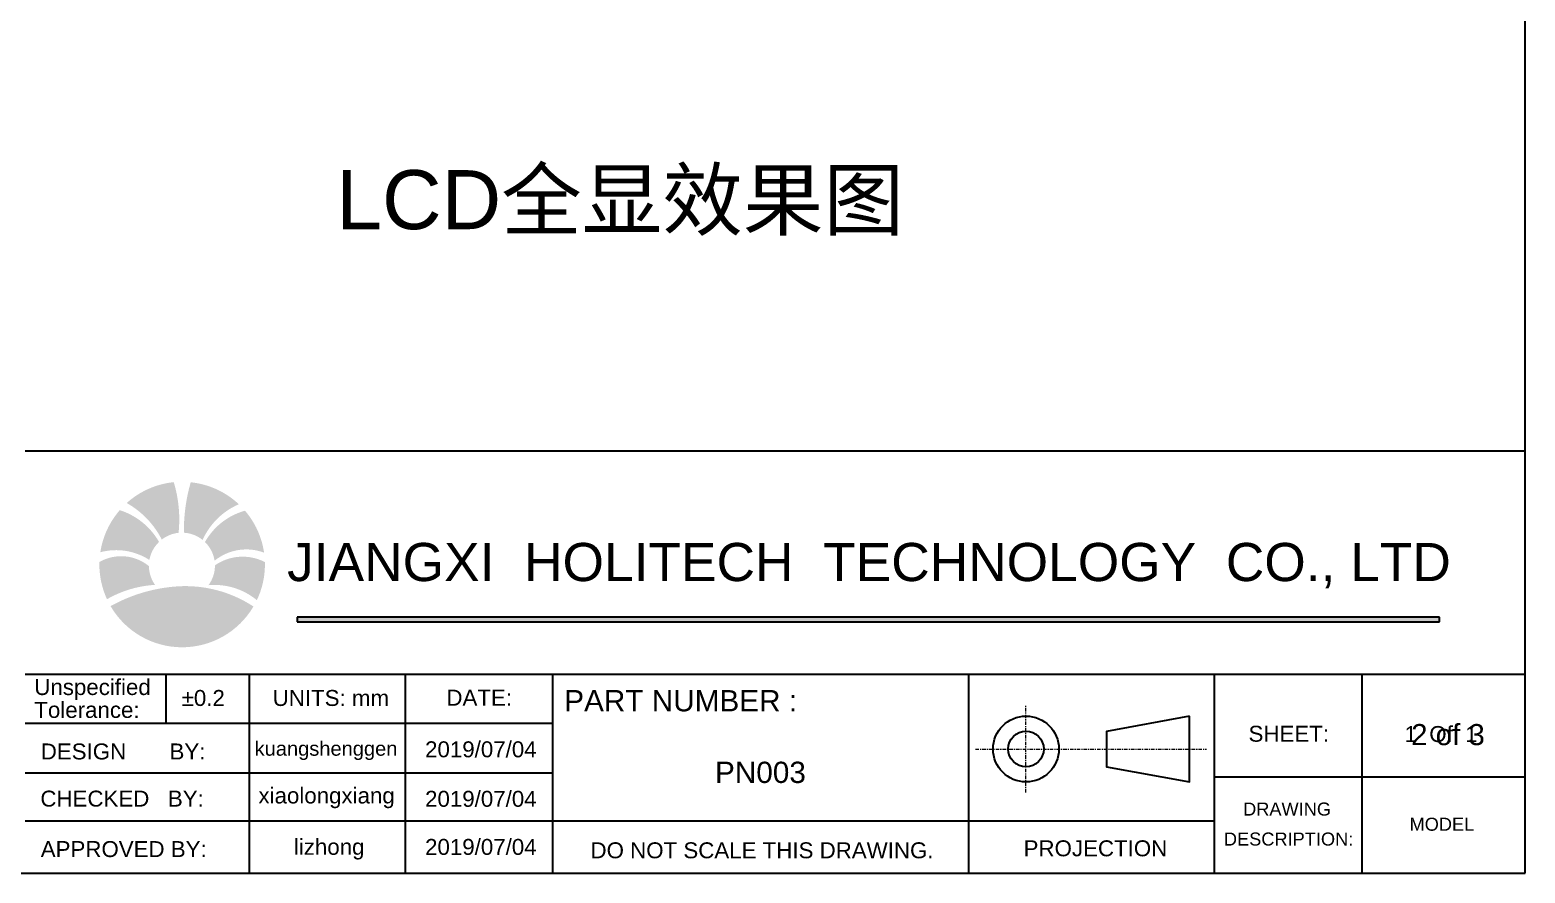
# Model space of a CAD drawing. Header units: millimetres. Extents: x 1946 to 4611, y 2266 to 2855.
# Drawn here: x 3051.3 to 3191.5, y 2598 to 2677.1 of the extents above; entities that cross this region are included whole.
import ezdxf
from ezdxf.enums import TextEntityAlignment as Align

# ---------------------------------------------------------------- set-up
doc = ezdxf.new("R2010")
doc.units = ezdxf.units.MM
doc.linetypes.add('CENTER', pattern=[0.6, 0.375, -0.075, 0.075, -0.075])
doc.layers.add('CENTER LINE', color=1, linetype='CENTER', lineweight=15)
doc.layers.add('TEXT', color=7, linetype='Continuous', lineweight=30)
doc.layers.add('Dim', color=4, linetype='Continuous')
doc.layers.add('title', color=7, linetype='Continuous')
doc.styles.add('Arial', font='arial.ttf')
doc.styles.add('title', font='arial.ttf', dxfattribs={"width": 0.8, "height": 5})

# ---------------------------------------------------------------- blocks, each defined once
blk = doc.blocks.new('A$C6D9B0F57')
at = {"layer": 'Dim'}
blk.add_hatch(color=1, dxfattribs=at).paths.add_polyline_path([(167.57, 26.57), (287.98, 26.57), (287.98, 27.05), (167.57, 27.05)])
at = {"layer": 'TEXT'}
h = blk.add_hatch(color=126, dxfattribs=at)
h.set_gradient(color1=(24, 121, 93), color2=(7, 105, 15), tint=1)
h.paths.add_polyline_path([(162.96, 28.17, 0.164265), (154.91, 30.29, 0.110678), (147.9, 28.21, 0.573389)])
h.paths.add_polyline_path([(164.17, 32.6, 0.007615), (164.16, 32.86, 0.277023), (158.9, 32.51, -0.161911), (158.22, 30.42, -0.197285), (163.32, 28.84, 0.111824)])
h.paths.add_polyline_path([(162.07, 38.27, 0.200061), (157.85, 34.97, -0.162967), (158.86, 33, -0.266454), (164.08, 33.85, 0.141922)])
h.paths.add_polyline_path([(161.42, 38.95, 0.164142), (156.35, 41.27, 0.074223), (155.63, 35.95, -0.155454), (157.6, 35.19, -0.187681)])
h.paths.add_polyline_path([(154.56, 41.28, 0.159419), (149.6, 39.08, -0.14707), (153.3, 35.23, -0.139846), (155.07, 35.94, 0.099615)])
h.paths.add_polyline_path([(148.87, 38.33, 0.142989), (146.82, 33.89, -0.212761), (151.99, 33.08, -0.159202), (153.01, 34.98, 0.186633)])
h.paths.add_polyline_path([(151.94, 32.43, 0.311813), (146.72, 32.86, 0.007553), (146.72, 32.6, 0.108611), (147.52, 28.94, -0.116445), (152.59, 30.45, -0.153208)])
at = {"layer": 'CENTER LINE', "color": 1, "linetype": 'CENTER', "lineweight": 15}
for p, q in [((244.39, 8.56), (244.39, 17.73)), ((239.06, 13.15), (263.41, 13.15))]:
    blk.add_line(p, q, dxfattribs=at)
at = {"layer": 'TEXT', "color": 4, "lineweight": 30}
for p, q in [((138.88, 44.59), (297, 44.59)), ((138.88, 21.05), (297, 21.05)), ((153.72, 21.05), (153.72, 15.87)), ((162.52, 21.05), (162.52, 0.07)), ((178.97, 0.07), (178.97, 21.05)), ((194.51, 0.07), (194.51, 21.05)), ((238.38, 0.07), (238.38, 21.05)), ((264.26, 0.07), (264.26, 21.05)), ((279.78, 21.05), (279.78, 0.07)), ((138.88, 15.87), (194.51, 15.87)), ((138.88, 10.65), (194.51, 10.65)), ((264.26, 10.21), (297, 10.21)), ((138.88, 5.58), (264.26, 5.58))]:
    blk.add_line(p, q, dxfattribs=at)
at = {"layer": 'TEXT', "color": 1}
for p, q in [((167.57, 27.05), (167.57, 26.57)), ((287.98, 27.05), (167.57, 27.05)), ((287.98, 26.57), (287.98, 27.05)), ((167.57, 26.57), (287.98, 26.57))]:
    blk.add_line(p, q, dxfattribs=at)
at = {"layer": 'TEXT', "color": 4, "lineweight": 30}
blk.add_lwpolyline([(297, 0.07), (297, 210), (0.07, 210), (0.07, 0.07)], close=True, dxfattribs=at)
at = {"layer": 'TEXT', "lineweight": 30}
blk.add_lwpolyline([(261.61, 16.61), (252.88, 15.01), (252.88, 11.28), (261.61, 9.68)], close=True, dxfattribs=at)
for radius in [3.47, 1.87]:
    blk.add_circle((244.39, 13.15), radius, dxfattribs=at)
at = {"layer": 'TEXT', "color": 3, "style": 'Arial'}
blk.add_text('JIANGXI  HOLITECH  TECHNOLOGY  CO., LTD', height=4.0216, dxfattribs=at).set_placement((166.51, 30.85))
at = {"layer": 'TEXT', "style": 'Arial'}
for s, height, p in [('Unspecified', 1.6818, (139.86, 18.84)), ('PART NUMBER :', 2.2425, (195.72, 17.12)), ('Tolerance:', 1.682, (139.86, 16.43)), ('DESIGN       BY:', 1.6818, (140.54, 12.05)), ('CHECKED   BY:', 1.6818, (140.5, 7.08)), ('APPROVED BY:', 1.6818, (140.54, 1.76)), ('PROJECTION', 1.682, (244.14, 1.84))]:
    blk.add_text(s, height=height, dxfattribs=at).set_placement(p)
for s, height, p in [('%%P0.2', 1.682, (157.67, 18.53)), ('UNITS: mm', 1.682, (171.12, 18.53)), ('DATE:', 1.682, (186.76, 18.56)), ('SHEET:', 1.682, (272.09, 14.76)), ('1  Of  1', 1.682, (288.14, 14.76)), ('kuangshenggen', 1.5137, (170.61, 13.01)), ('2019/07/04', 1.682, (186.93, 13.15)), ('PN003', 2.242, (216.4, 10.69)), ('xiaolongxiang', 1.6818, (170.67, 8.04)), ('2019/07/04', 1.682, (186.93, 7.93)), ('DRAWING', 1.373, (271.91, 6.82)), ('MODEL', 1.373, (288.23, 5.22)), ('lizhong', 1.682, (170.94, 2.63)), ('2019/07/04', 1.682, (186.93, 2.86)), ('DESCRIPTION:', 1.3727, (272.07, 3.66))]:
    blk.add_text(s, height=height, dxfattribs=at).set_placement(p, align=Align.MIDDLE)
at = {"layer": 'TEXT', "color": 1, "style": 'Arial'}
blk.add_text('DO NOT SCALE THIS DRAWING.', height=1.6818, dxfattribs=at).set_placement((198.49, 1.63))

msp = doc.modelspace()

# ---------------------------------------------------------------- block references
at = {"layer": 'TEXT', "lineweight": 9, "xscale": 0.8895743999999012, "yscale": 0.8895743999999012, "zscale": 0.8895743999999012}
msp.add_blockref('A$C6D9B0F57', (2927.30526, 2597.9402), dxfattribs=at)

# ---------------------------------------------------------------- texts
at = {"layer": 'TEXT', "lineweight": 20, "style": 'Arial'}
msp.add_text('2 of 3', height=1.976, dxfattribs=at).set_placement((3180.825, 2610.00076))
at = {"layer": 'title', "color": 3, "style": 'title'}
msp.add_text('LCD全显效果图', height=5.538027, dxfattribs=at).set_placement((3080.0237, 2658.38477))

doc.saveas('drawing.dxf')
